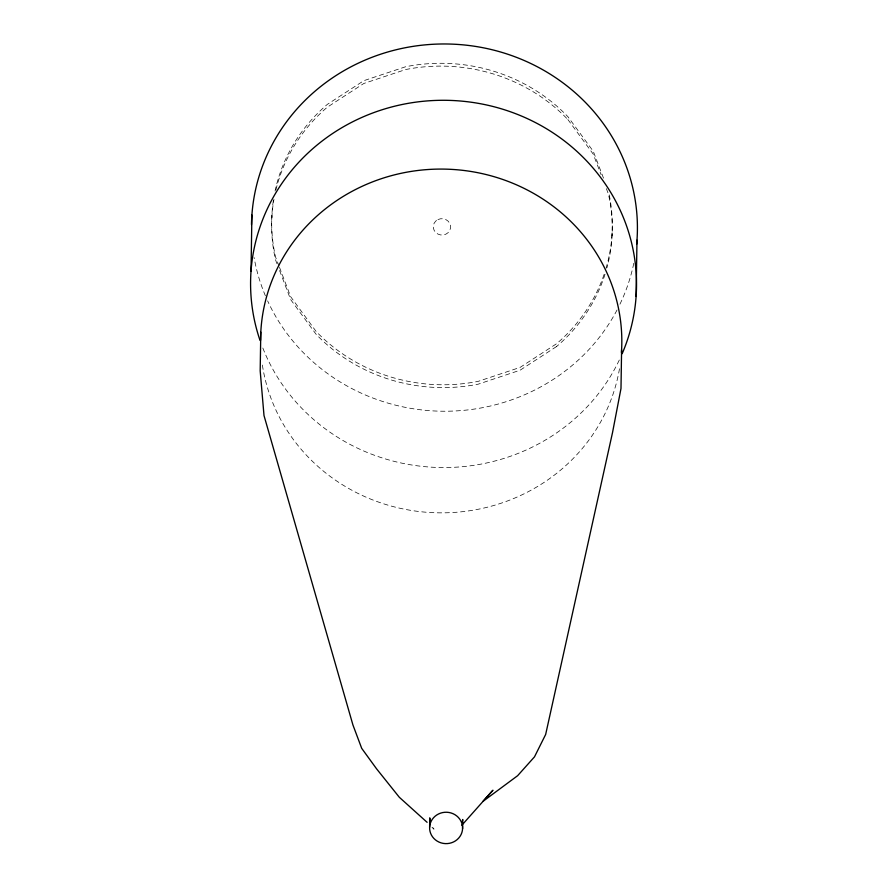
<?xml version="1.0" encoding="UTF-8"?>
<svg xmlns="http://www.w3.org/2000/svg" width="888" height="888" viewBox="0 0 888 888"><rect width="100%" height="100%" fill="white"/><g stroke="black" fill="none" stroke-linecap="round" stroke-linejoin="round"><path stroke-width="0.67" stroke-dasharray="4.44 3.33" d="M271.839 218.126L271.883 215.296M612.043 235.586L612.087 232.767M556.576 346.531L520.068 370.229L478.244 384.16A171.872 163.559 0.9 0 1 316.017 334.177L290.631 299.545L278.965 268.898M432.001 827.339L434.021 829.181L431.568 825.807M567.876 119.525L593.251 154.157L601.032 174.592M603.507 178.155L593.295 151.337L567.92 116.705A171.872 163.559 0.9 0 0 405.683 66.733L363.858 80.664L327.361 104.362A167.366 159.263 0.9 0 0 275.058 191.075M606.371 188.633L608.313 193.739A167.366 159.263 0.9 0 1 606.948 267.765M279.01 266.078L275.613 257.143A167.366 159.263 0.9 0 1 273.56 199.134M279.498 267.355L290.676 296.725L316.05 331.357A171.872 163.559 0.9 0 0 478.288 381.329L520.113 367.399L556.621 343.7A167.366 159.263 0.9 0 0 605.072 271.439M277.023 263.792L275.569 259.962A167.366 159.263 0.9 0 1 273.97 199.267M619.302 360.017A192.974 183.627 0.9 0 1 435.742 467.388A192.974 183.627 0.9 0 1 261.938 345.698M633.788 263.281A192.974 183.627 0.9 0 1 619.58 304.95M617.071 309.934A192.974 183.627 0.9 0 1 439.505 411.166A192.974 183.627 0.9 0 1 267.632 300.899M265.401 295.826A192.974 183.627 0.9 0 1 254.101 257.531M619.491 368.753A180.63 171.883 0.9 0 1 437.951 512.82A180.63 171.883 0.9 0 1 261.971 362.115M437.962 219.558A8.736 8.314 0.9 0 1 449.65 223.154A8.547 8.125 0.9 0 1 445.92 234.155A8.736 8.314 0.9 0 1 434.243 230.558A8.547 8.125 0.9 0 1 437.962 219.547M275.924 189.91A167.366 159.263 0.9 0 1 327.317 107.182L363.814 83.483L405.638 69.553A171.872 163.559 0.9 0 1 567.876 119.536M605.028 274.27A167.366 159.263 0.9 0 1 556.576 346.531M609.235 194.883A167.366 159.263 0.9 0 1 605.472 270.152"/><path stroke-width="1.33" d="M251.015 271.373L251.903 215.051M260.795 332.134L260.184 370.818L264.002 415.551L352.936 724.985L361.705 748.351L376.534 768.775L399.334 797.291L427.095 822.31M429.626 827.117L429.77 817.859L430.125 821.944M462.581 828.737A16.495 15.695 0.9 0 0 438.583 813.952A16.495 15.695 0.9 0 0 437.151 841.103A16.495 15.695 0.9 0 0 462.581 828.737L462.737 819.48L462.215 822.166M621.6 349.794L620.99 388.489L612.52 432.611L545.654 734.465L534.487 756.854L517.615 775.712L482.939 801.398L492.94 790.22L461.838 825.241M636.097 296.481L636.985 240.16M260.051 340.47A192.974 183.627 0.9 0 1 450.66 100.422A192.974 183.627 0.9 0 1 622.166 353.702M251.493 224.597A192.974 183.627 0.9 0 1 454.467 44.234A192.974 183.627 0.9 0 1 636.652 244.233M260.573 340.259A180.63 171.883 0.9 0 1 447.341 169.186A180.63 171.883 0.9 0 1 621.434 352.492"/></g></svg>
